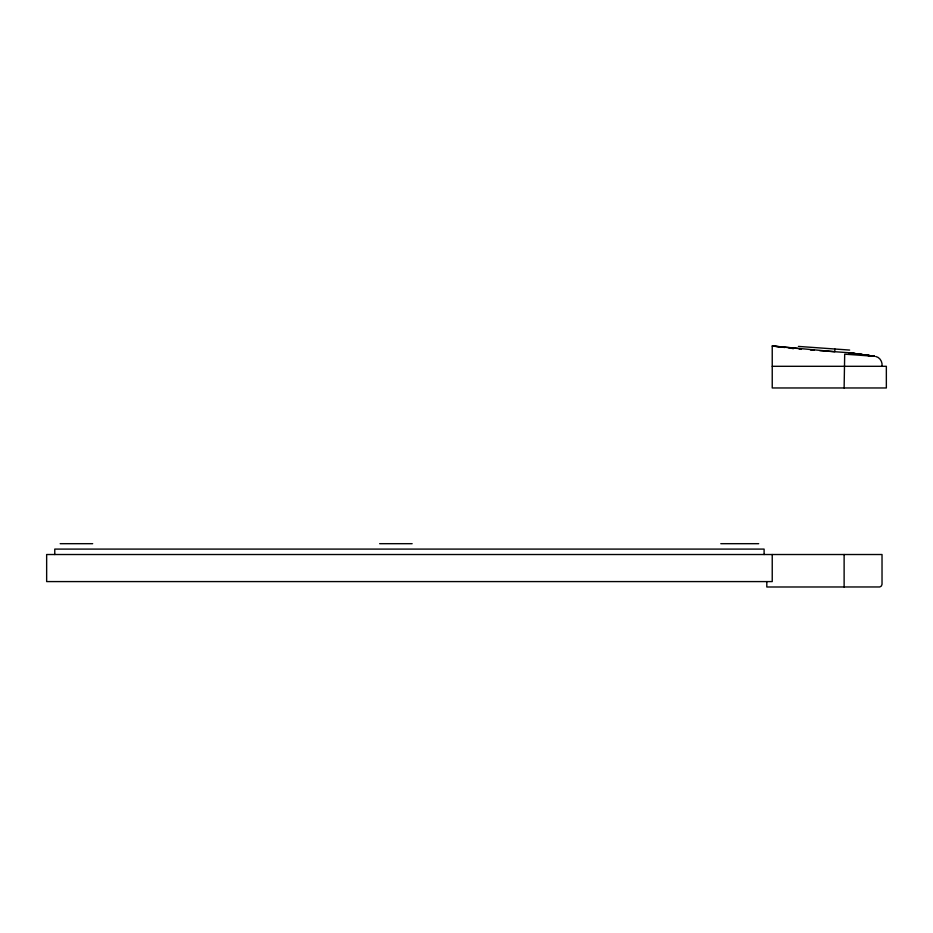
<?xml version="1.0" encoding="UTF-8"?>
<svg xmlns="http://www.w3.org/2000/svg" width="933" height="933" viewBox="0 0 933 933"><rect width="100%" height="100%" fill="white"/><g stroke="black" fill="none" stroke-linecap="round" stroke-linejoin="round"><path stroke-width="1.4" d="M834.918 349.024L834.732 351.718L772.232 346.003L772.232 387.965L886.35 387.965L886.35 366.307L772.232 366.307M60.19 543.682L92.67 543.682M379.661 543.682L412.141 543.682M720.789 543.682L758.692 543.682M798.426 346.411L849.648 350.073M799.056 349.175L801.412 349.339M810.462 349.992L814.101 350.248M819.664 350.645L849.45 352.767L874.478 356.289L844.692 354.167L844.12 387.965M797.668 348.464L772.232 346.003L784.945 347.508M789.411 348.021L793.715 348.522M789.178 348.009L793.423 348.51M789.563 348.079L792.455 348.417M848.715 352.814L874.478 356.289L848.82 352.721M848.459 352.697L874.478 356.289M875.807 356.499C880.157 357.456 882.641 362.074 882.023 366.307M844.12 554.517L844.12 586.997M772.232 554.517L772.232 581.586L46.65 581.586L46.65 554.517L882.023 554.517L882.023 584.291L881.382 586.029L879.784 586.962L766.809 586.997L766.809 581.586M764.104 554.517L764.104 549.094L54.767 549.094L54.767 554.517"/></g></svg>
